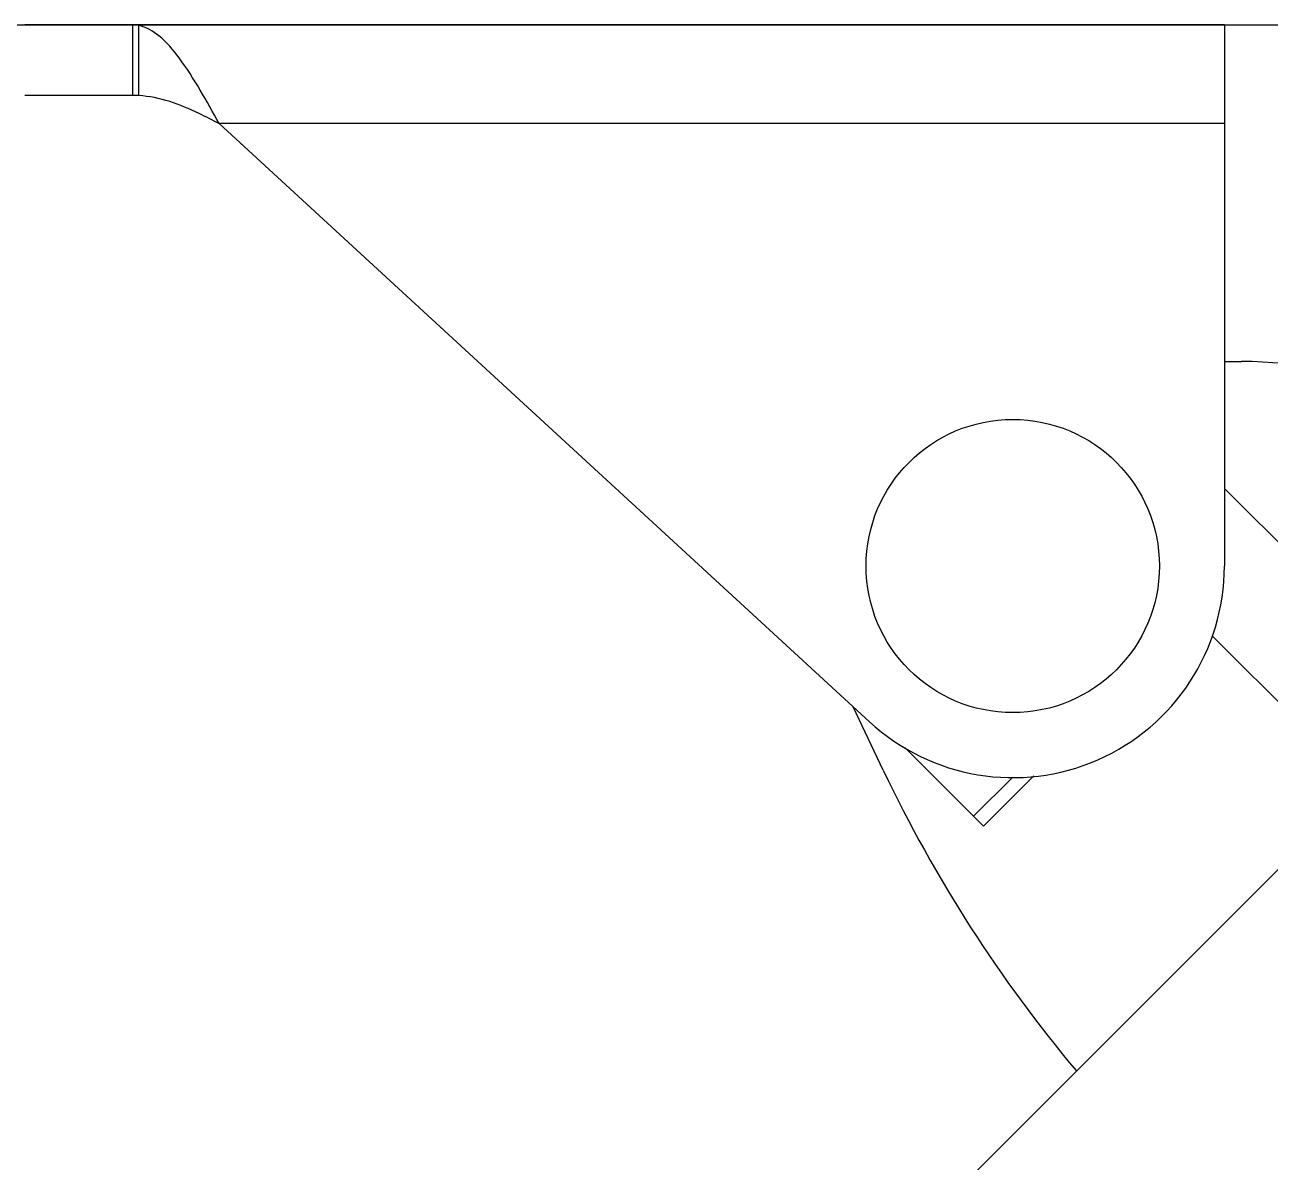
# Model space of a CAD drawing. Extents: x 1031190 to 1725648, y 733081 to 1571294.
# Drawn here: x 1153042 to 1153763, y 1238539 to 1239198 of the extents above; entities that cross this region are included whole.
import ezdxf

# ---------------------------------------------------------------- set-up
doc = ezdxf.new("R2010")
doc.units = 0
doc.header["$LTSCALE"] = 1000
doc.header["$MEASUREMENT"] = 0
doc.layers.add('bz', color=2, linetype='Continuous')

msp = doc.modelspace()

# ---------------------------------------------------------------- linework, layer by layer
for p, q in [((1153736.8, 1239198.07), (1153041.71, 1239198.07)), ((1153104.27, 1239157.19), (1153104.27, 1239198.07)), ((1153107.72, 1239157.09), (1153107.72, 1239197.72)), ((1153736.8, 1239198.07), (1153736.8, 1238884.41)), ((1153104.27, 1239157.19), (1153041.71, 1239157.19)), ((1153736.8, 1239140.83), (1153154.33, 1239140.83)), ((1153531.08, 1238794.14), (1153154.33, 1239140.83)), ((1153736.8, 1239002.96), (1153746.73, 1239002.96)), ((1154065.17, 1238601.07), (1153736.8, 1238929.43)), ((1154018.91, 1238554.81), (1153729.74, 1238843.97)), ((1153539.12, 1238766.04), (1153521.62, 1238802.85)), ((1153551.72, 1238779.13), (1153597.25, 1238733.6)), ((1153614.11, 1238762.03), (1153591.47, 1238739.39)), ((1153626.38, 1238762.73), (1153597.25, 1238733.6)), ((1153799.18, 1238739.85), (1153562.1, 1238502.77))]:
    msp.add_line(p, q)
msp.add_circle((1153614.14, 1238884.41), 84.98)
for centre, radius, start, end in [((1153104.23, 1239096.09), 61.09, 86.72893, 89.95881), ((1153746.69, 1238757.63), 245.33, 45, 89.99137), ((1153614.14, 1238884.41), 122.66, 227.37962, 0), ((1154277.66, 1239117.16), 817.75, 205.42766, 219.98081)]:
    msp.add_arc(centre, radius, start, end)
msp.add_open_spline([(1153107.72, 1239197.72), (1153106.59, 1239197.95), (1153105.43, 1239198.07), (1153104.27, 1239198.07)], degree=3)
for points, knots in [([(1153154.33, 1239140.83), (1153147.07, 1239153.85), (1153137.17, 1239172.14), (1153121.09, 1239191.41), (1153112, 1239196.88), (1153107.72, 1239197.72)], [0, 0, 0, 0, 0.595771, 0.825429, 1, 1, 1, 1]), ([(1153154.33, 1239140.83), (1153150.46, 1239142.81), (1153135.86, 1239150.33), (1153119.86, 1239156.4), (1153107.72, 1239157.09)], [0, 0, 0, 0, 0.263255, 1, 1, 1, 1])]:
    msp.add_open_spline(points, degree=3, knots=knots)
at = {"layer": 'bz'}
msp.add_line((1151048.65, 1239198.07), (1169120.65, 1239198.07), dxfattribs=at)

doc.saveas('drawing.dxf')
